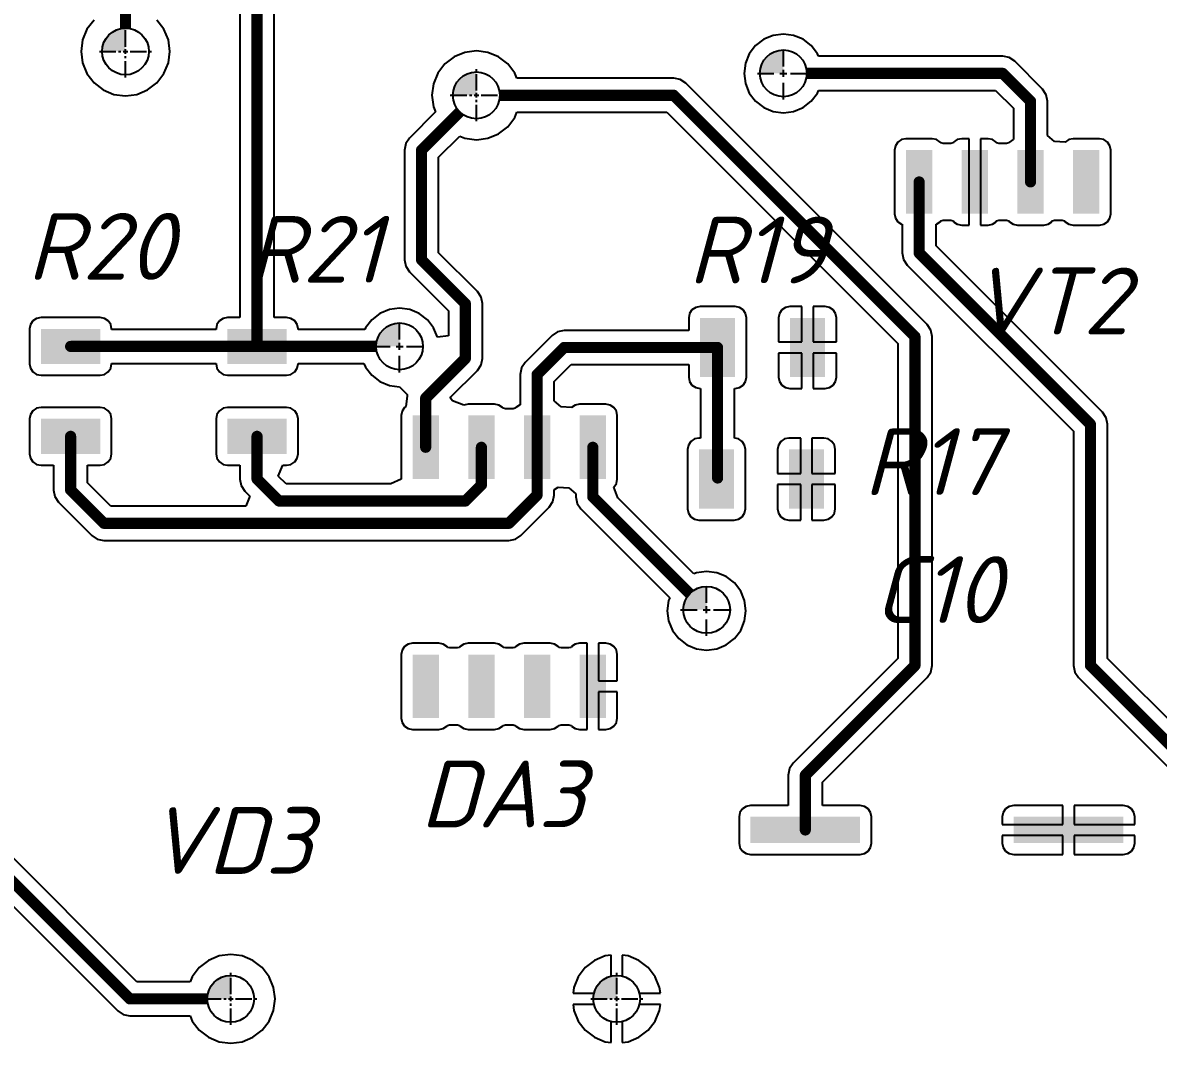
# Model space of a CAD drawing. Header units: millimetres. Extents: x 532 to 1373, y -49 to 545.
# Drawn here: x 692.1 to 743.9, y 269.6 to 316.2 of the extents above; entities that cross this region are included whole.
import ezdxf

# ---------------------------------------------------------------- set-up
doc = ezdxf.new("R2010")
doc.units = ezdxf.units.MM
doc.linetypes.add('CENTER2', pattern=[1.125, 0.75, -0.125, 0.125, -0.125])
doc.styles.add('PDF ISOCPEUR Italic', font='isocpeui.ttf')

# ---------------------------------------------------------------- blocks, each defined once
blk = doc.blocks.new('*U190')
at = {"color": 0, "linetype": 'CENTER2', "transparency": 16777216}
for p, q in [((0, 0.213), (0, 1.187)), ((-1.187, 0), (-0.213, 0)), ((0.213, 0), (1.187, 0)), ((0, -1.187), (0, -0.213))]:
    blk.add_line(p, q, dxfattribs=at)
at = {"color": 0, "linetype": 'Continuous', "transparency": 16777216}
for p, q in [((-0.107, 0), (0.107, 0)), ((0, -0.107), (0, 0.107))]:
    blk.add_line(p, q, dxfattribs=at)
blk = doc.blocks.new('*U159')
at = {"color": 0, "linetype": 'CENTER2', "transparency": 16777216}
for p, q in [((0, 0.213), (0, 1.187)), ((-1.187, 0), (-0.213, 0)), ((0.213, 0), (1.187, 0)), ((0, -1.187), (0, -0.213))]:
    blk.add_line(p, q, dxfattribs=at)
at = {"color": 0, "linetype": 'Continuous', "transparency": 16777216}
for p, q in [((-0.107, 0), (0.107, 0)), ((0, -0.107), (0, 0.107))]:
    blk.add_line(p, q, dxfattribs=at)
blk = doc.blocks.new('*U176')
at = {"color": 0, "linetype": 'CENTER2', "transparency": 16777216}
for p, q in [((0, 0.213), (0, 1.187)), ((-1.187, 0), (-0.213, 0)), ((0.213, 0), (1.187, 0)), ((0, -1.187), (0, -0.213))]:
    blk.add_line(p, q, dxfattribs=at)
at = {"color": 0, "linetype": 'Continuous', "transparency": 16777216}
for p, q in [((-0.107, 0), (0.107, 0)), ((0, -0.107), (0, 0.107))]:
    blk.add_line(p, q, dxfattribs=at)
blk = doc.blocks.new('*U179')
at = {"color": 0, "linetype": 'CENTER2', "transparency": 16777216}
for p, q in [((0, 0.213), (0, 1.187)), ((-1.187, 0), (-0.213, 0)), ((0.213, 0), (1.187, 0)), ((0, -1.187), (0, -0.213))]:
    blk.add_line(p, q, dxfattribs=at)
at = {"color": 0, "linetype": 'Continuous', "transparency": 16777216}
for p, q in [((-0.107, 0), (0.107, 0)), ((0, -0.107), (0, 0.107))]:
    blk.add_line(p, q, dxfattribs=at)
blk = doc.blocks.new('*U152')
at = {"color": 0, "linetype": 'CENTER2', "transparency": 16777216}
for p, q in [((0, 0.32), (0, 1.187)), ((-1.187, 0), (-0.32, 0)), ((0.32, 0), (1.187, 0)), ((0, -1.187), (0, -0.32))]:
    blk.add_line(p, q, dxfattribs=at)
at = {"color": 0, "linetype": 'Continuous', "transparency": 16777216}
for p, q in [((-0.16, 0), (0.16, 0)), ((0, -0.16), (0, 0.16))]:
    blk.add_line(p, q, dxfattribs=at)
blk = doc.blocks.new('*U212')
at = {"color": 0, "linetype": 'CENTER2', "transparency": 16777216}
for p, q in [((0, 0.32), (0, 1.187)), ((-1.187, 0), (-0.32, 0)), ((0.32, 0), (1.187, 0)), ((0, -1.187), (0, -0.32))]:
    blk.add_line(p, q, dxfattribs=at)
at = {"color": 0, "linetype": 'Continuous', "transparency": 16777216}
for p, q in [((-0.16, 0), (0.16, 0)), ((0, -0.16), (0, 0.16))]:
    blk.add_line(p, q, dxfattribs=at)
blk = doc.blocks.new('*U209')
at = {"color": 0, "linetype": 'CENTER2', "transparency": 16777216}
for p, q in [((0, 0.32), (0, 1.187)), ((-1.187, 0), (-0.32, 0)), ((0.32, 0), (1.187, 0)), ((0, -1.187), (0, -0.32))]:
    blk.add_line(p, q, dxfattribs=at)
at = {"color": 0, "linetype": 'Continuous', "transparency": 16777216}
for p, q in [((-0.16, 0), (0.16, 0)), ((0, -0.16), (0, 0.16))]:
    blk.add_line(p, q, dxfattribs=at)

msp = doc.modelspace()

# ---------------------------------------------------------------- hatches: boundary and pattern name
h = msp.add_hatch(color=256)
h.dxf.hatch_style = 1
h.paths.add_polyline_path([(696.804, 315.939, 0.414214), (695.737, 314.873), (696.59, 314.873), (696.804, 314.873), (696.804, 314.979)])
h = msp.add_hatch(color=256)
h.dxf.hatch_style = 1
h.paths.add_polyline_path([(726.804, 314.939, 0.414214), (725.737, 313.873), (726.59, 313.873), (726.804, 313.873), (726.804, 313.979)])
h = msp.add_hatch(color=256)
h.dxf.hatch_style = 1
h.paths.add_polyline_path([(712.804, 313.939, 0.414214), (711.737, 312.873), (712.59, 312.873), (712.804, 312.873), (712.804, 312.979)])
h = msp.add_hatch(color=256)
h.dxf.hatch_style = 1
h.paths.add_polyline_path([(709.304, 302.489, 0.414214), (708.237, 301.423), (709.09, 301.423), (709.304, 301.423), (709.304, 301.529)])
h = msp.add_hatch(color=256)
h.dxf.hatch_style = 1
h.paths.add_polyline_path([(723.304, 290.48, 0.414214), (722.237, 289.413), (723.09, 289.413), (723.304, 289.413), (723.304, 289.52)])
h = msp.add_hatch(color=256)
h.dxf.hatch_style = 1
h.paths.add_polyline_path([(701.604, 272.739, 0.414214), (700.537, 271.673), (701.39, 271.673), (701.604, 271.673), (701.604, 271.779)])
h = msp.add_hatch(color=256)
h.dxf.hatch_style = 1
h.paths.add_polyline_path([(719.204, 272.739, 0.414214), (718.137, 271.673), (718.99, 271.673), (719.204, 271.673), (719.204, 271.779)])

# ---------------------------------------------------------------- linework, layer by layer
for p, q in [((703.581, 302.741), (703.581, 337.873)), ((702.027, 337.551), (702.027, 302.741)), ((695.05, 315.885), (694.847, 315.397)), ((695.372, 316.305), (695.05, 315.885)), ((698.558, 315.885), (698.236, 316.305)), ((698.76, 315.397), (698.558, 315.885)), ((694.847, 315.397), (694.778, 314.873)), ((698.829, 314.873), (698.76, 315.397)), ((725.907, 315.426), (725.536, 315.141)), ((726.34, 315.605), (725.907, 315.426)), ((726.804, 315.666), (726.34, 315.605)), ((727.268, 315.605), (726.804, 315.666)), ((727.7, 315.426), (727.268, 315.605)), ((728.072, 315.141), (727.7, 315.426)), ((694.778, 314.873), (694.847, 314.348)), ((698.76, 314.348), (698.829, 314.873)), ((712.28, 314.829), (711.791, 314.627)), ((712.804, 314.898), (712.28, 314.829)), ((713.328, 314.829), (712.804, 314.898)), ((713.816, 314.627), (713.328, 314.829)), ((725.536, 315.141), (725.251, 314.769)), ((728.357, 314.769), (728.072, 315.141)), ((694.847, 314.348), (695.05, 313.86)), ((698.558, 313.86), (698.76, 314.348)), ((711.372, 314.305), (711.05, 313.885)), ((711.791, 314.627), (711.372, 314.305)), ((714.236, 314.305), (713.816, 314.627)), ((714.558, 313.885), (714.236, 314.305)), ((725.071, 314.337), (725.01, 313.873)), ((725.251, 314.769), (725.071, 314.337)), ((728.406, 314.65), (728.357, 314.769)), ((736.804, 314.65), (728.406, 314.65)), ((737.101, 314.59), (736.804, 314.65)), ((737.353, 314.422), (737.101, 314.59)), ((738.623, 313.152), (737.353, 314.422)), ((695.05, 313.86), (695.372, 313.441)), ((698.236, 313.441), (698.558, 313.86)), ((711.05, 313.885), (710.847, 313.397)), ((714.655, 313.65), (714.558, 313.885)), ((725.01, 313.873), (725.071, 313.409)), ((695.372, 313.441), (695.791, 313.119)), ((697.816, 313.119), (698.236, 313.441)), ((710.847, 313.397), (710.778, 312.873)), ((721.804, 313.65), (714.655, 313.65)), ((722.101, 313.59), (721.804, 313.65)), ((722.353, 313.422), (722.101, 313.59)), ((733.353, 302.422), (722.353, 313.422)), ((725.071, 313.409), (725.251, 312.976)), ((695.791, 313.119), (696.28, 312.916)), ((696.28, 312.916), (696.804, 312.847)), ((696.804, 312.847), (697.328, 312.916)), ((697.328, 312.916), (697.816, 313.119)), ((710.778, 312.873), (710.847, 312.348)), ((725.251, 312.976), (725.536, 312.605)), ((728.072, 312.605), (728.357, 312.976)), ((728.357, 312.976), (728.406, 313.096)), ((728.406, 313.096), (736.482, 313.096)), ((736.482, 313.096), (737.297, 312.281)), ((738.791, 312.9), (738.623, 313.152)), ((738.851, 312.603), (738.791, 312.9)), ((710.847, 312.348), (710.945, 312.113)), ((725.536, 312.605), (725.907, 312.32)), ((725.907, 312.32), (726.34, 312.14)), ((727.268, 312.14), (727.7, 312.32)), ((727.7, 312.32), (728.072, 312.605)), ((737.297, 312.281), (737.297, 310.855)), ((738.851, 311.042), (738.851, 312.603)), ((710.945, 312.113), (709.754, 310.922)), ((714.236, 311.441), (714.558, 311.86)), ((714.558, 311.86), (714.655, 312.096)), ((714.655, 312.096), (721.482, 312.096)), ((721.482, 312.096), (732.027, 301.551)), ((726.34, 312.14), (726.804, 312.079)), ((726.804, 312.079), (727.268, 312.14)), ((713.816, 311.119), (714.236, 311.441)), ((709.754, 310.922), (709.586, 310.67)), ((711.081, 310.051), (712.044, 311.014)), ((712.044, 311.014), (712.28, 310.916)), ((712.28, 310.916), (712.804, 310.847)), ((712.804, 310.847), (713.328, 310.916)), ((713.328, 310.916), (713.816, 311.119)), ((732.027, 310.739), (731.915, 310.571)), ((732.195, 310.851), (732.027, 310.739)), ((732.394, 310.891), (732.195, 310.851)), ((733.594, 310.891), (732.394, 310.891)), ((733.792, 310.851), (733.594, 310.891)), ((733.96, 310.739), (733.792, 310.851)), ((733.986, 310.7), (733.96, 310.739)), ((734.086, 310.672), (733.986, 310.7)), ((734.441, 310.672), (734.086, 310.672)), ((734.541, 310.7), (734.441, 310.672)), ((734.567, 310.739), (734.541, 310.7)), ((734.735, 310.851), (734.567, 310.739)), ((734.934, 310.891), (734.735, 310.851)), ((735.28, 310.891), (734.934, 310.891)), ((735.28, 308.923), (735.28, 310.891)), ((736.134, 310.891), (735.788, 310.891)), ((735.788, 310.891), (735.788, 308.923)), ((736.332, 310.851), (736.134, 310.891)), ((736.5, 310.739), (736.332, 310.851)), ((736.526, 310.7), (736.5, 310.739)), ((736.626, 310.672), (736.526, 310.7)), ((736.981, 310.672), (736.626, 310.672)), ((737.081, 310.7), (736.981, 310.672)), ((737.107, 310.739), (737.081, 310.7)), ((737.275, 310.851), (737.107, 310.739)), ((737.297, 310.855), (737.275, 310.851)), ((739.164, 310.769), (738.851, 311.042)), ((739.647, 310.739), (739.164, 310.769)), ((739.815, 310.851), (739.647, 310.739)), ((740.014, 310.891), (739.815, 310.851)), ((741.214, 310.891), (740.014, 310.891)), ((741.412, 310.851), (741.214, 310.891)), ((741.58, 310.739), (741.412, 310.851)), ((741.692, 310.571), (741.58, 310.739)), ((709.586, 310.67), (709.527, 310.373)), ((709.527, 310.373), (709.527, 305.373)), ((731.915, 310.571), (731.876, 310.373)), ((731.876, 310.373), (731.876, 307.473)), ((741.732, 310.373), (741.692, 310.571)), ((741.732, 307.473), (741.732, 310.373)), ((711.081, 305.695), (711.081, 310.051)), ((735.28, 306.955), (735.28, 308.923)), ((735.788, 308.923), (735.788, 306.955)), ((731.876, 307.473), (731.915, 307.274)), ((731.915, 307.274), (732.027, 307.106)), ((732.027, 307.106), (732.195, 306.994)), ((733.792, 306.994), (733.96, 307.106)), ((733.96, 307.106), (733.986, 307.145)), ((733.986, 307.145), (734.086, 307.173)), ((734.086, 307.173), (734.441, 307.173)), ((734.441, 307.173), (734.541, 307.145)), ((734.541, 307.145), (734.567, 307.106)), ((734.567, 307.106), (734.735, 306.994)), ((736.332, 306.994), (736.5, 307.106)), ((736.5, 307.106), (736.526, 307.145)), ((736.526, 307.145), (736.626, 307.173)), ((736.626, 307.173), (736.981, 307.173)), ((736.981, 307.173), (737.081, 307.145)), ((737.081, 307.145), (737.107, 307.106)), ((737.107, 307.106), (737.275, 306.994)), ((738.872, 306.994), (739.04, 307.106)), ((739.04, 307.106), (739.066, 307.145)), ((739.066, 307.145), (739.166, 307.173)), ((739.166, 307.173), (739.521, 307.173)), ((739.521, 307.173), (739.621, 307.145)), ((739.621, 307.145), (739.647, 307.106)), ((739.647, 307.106), (739.815, 306.994)), ((741.412, 306.994), (741.58, 307.106)), ((741.58, 307.106), (741.692, 307.274)), ((741.692, 307.274), (741.732, 307.473)), ((732.195, 306.994), (732.217, 306.99)), ((732.217, 306.99), (732.217, 305.683)), ((733.771, 306.99), (733.792, 306.994)), ((733.771, 306.005), (733.771, 306.99)), ((734.735, 306.994), (734.934, 306.955)), ((734.934, 306.955), (735.28, 306.955)), ((735.788, 306.955), (736.134, 306.955)), ((736.134, 306.955), (736.332, 306.994)), ((737.275, 306.994), (737.474, 306.955)), ((737.474, 306.955), (738.674, 306.955)), ((738.674, 306.955), (738.872, 306.994)), ((739.815, 306.994), (740.014, 306.955)), ((740.014, 306.955), (741.214, 306.955)), ((741.214, 306.955), (741.412, 306.994)), ((712.853, 303.922), (711.081, 305.695)), ((732.217, 305.683), (732.276, 305.385)), ((741.353, 298.422), (733.771, 306.005)), ((709.527, 305.373), (709.586, 305.075)), ((709.586, 305.075), (709.754, 304.823)), ((732.276, 305.385), (732.444, 305.133)), ((732.444, 305.133), (740.027, 297.551)), ((709.754, 304.823), (711.527, 303.051)), ((713.021, 303.67), (712.853, 303.922)), ((713.081, 303.373), (713.021, 303.67)), ((708.407, 302.926), (708.036, 302.641)), ((708.84, 303.105), (708.407, 302.926)), ((709.304, 303.166), (708.84, 303.105)), ((709.768, 303.105), (709.304, 303.166)), ((710.2, 302.926), (709.768, 303.105)), ((710.572, 302.641), (710.2, 302.926)), ((711.527, 303.051), (711.527, 301.911)), ((713.081, 300.873), (713.081, 303.373)), ((722.525, 302.921), (722.486, 302.723)), ((722.637, 303.089), (722.525, 302.921)), ((722.805, 303.201), (722.637, 303.089)), ((723.004, 303.241), (722.805, 303.201)), ((724.604, 303.241), (723.004, 303.241)), ((724.802, 303.201), (724.604, 303.241)), ((724.97, 303.089), (724.802, 303.201)), ((725.082, 302.921), (724.97, 303.089)), ((725.122, 302.723), (725.082, 302.921)), ((726.625, 302.921), (726.586, 302.723)), ((726.737, 303.089), (726.625, 302.921)), ((726.905, 303.201), (726.737, 303.089)), ((727.104, 303.241), (726.905, 303.201)), ((727.65, 303.241), (727.104, 303.241)), ((727.65, 301.627), (727.65, 303.241)), ((728.704, 303.241), (728.158, 303.241)), ((728.158, 303.241), (728.158, 301.627)), ((728.902, 303.201), (728.704, 303.241)), ((729.07, 303.089), (728.902, 303.201)), ((729.182, 302.921), (729.07, 303.089)), ((729.222, 302.723), (729.182, 302.921)), ((692.475, 302.421), (692.436, 302.223)), ((692.587, 302.589), (692.475, 302.421)), ((692.755, 302.701), (692.587, 302.589)), ((692.954, 302.741), (692.755, 302.701)), ((695.654, 302.741), (692.954, 302.741)), ((695.852, 302.701), (695.654, 302.741)), ((696.02, 302.589), (695.852, 302.701)), ((696.132, 302.421), (696.02, 302.589)), ((696.172, 302.223), (696.132, 302.421)), ((700.975, 302.421), (700.936, 302.223)), ((701.087, 302.589), (700.975, 302.421)), ((701.255, 302.701), (701.087, 302.589)), ((701.454, 302.741), (701.255, 302.701)), ((702.027, 302.741), (701.454, 302.741)), ((704.154, 302.741), (703.581, 302.741)), ((704.352, 302.701), (704.154, 302.741)), ((704.52, 302.589), (704.352, 302.701)), ((704.632, 302.421), (704.52, 302.589)), ((704.672, 302.223), (704.632, 302.421)), ((708.036, 302.641), (707.751, 302.269)), ((710.857, 302.269), (710.572, 302.641)), ((722.486, 302.723), (722.486, 302.15)), ((725.122, 300.023), (725.122, 302.723)), ((726.586, 302.723), (726.586, 301.627)), ((729.222, 301.627), (729.222, 302.723)), ((733.521, 302.17), (733.353, 302.422)), ((692.436, 302.223), (692.436, 300.623)), ((696.172, 302.2), (696.172, 302.223)), ((700.936, 302.2), (696.172, 302.2)), ((700.936, 302.223), (700.936, 302.2)), ((704.672, 302.2), (704.672, 302.223)), ((707.722, 302.2), (704.672, 302.2)), ((707.751, 302.269), (707.722, 302.2)), ((711.036, 301.837), (710.857, 302.269)), ((711.527, 301.911), (711.036, 301.837)), ((716.254, 301.922), (715.024, 300.692)), ((716.506, 302.09), (716.254, 301.922)), ((716.804, 302.15), (716.506, 302.09)), ((722.486, 302.15), (716.804, 302.15)), ((733.581, 301.873), (733.521, 302.17)), ((733.581, 286.873), (733.581, 301.873)), ((726.586, 301.627), (727.65, 301.627)), ((728.158, 301.627), (729.222, 301.627)), ((732.027, 301.551), (732.027, 287.195)), ((713.021, 300.575), (713.081, 300.873)), ((727.65, 301.119), (726.586, 301.119)), ((726.586, 301.119), (726.586, 300.023)), ((727.65, 299.505), (727.65, 301.119)), ((729.222, 301.119), (728.158, 301.119)), ((728.158, 301.119), (728.158, 299.505)), ((729.222, 300.023), (729.222, 301.119)), ((692.436, 300.623), (692.475, 300.424)), ((692.475, 300.424), (692.587, 300.256)), ((696.02, 300.256), (696.132, 300.424)), ((696.132, 300.424), (696.172, 300.623)), ((696.172, 300.623), (696.172, 300.646)), ((696.172, 300.646), (700.936, 300.646)), ((700.936, 300.646), (700.936, 300.623)), ((700.936, 300.623), (700.975, 300.424)), ((700.975, 300.424), (701.087, 300.256)), ((704.52, 300.256), (704.632, 300.424)), ((704.632, 300.424), (704.672, 300.623)), ((704.672, 300.623), (704.672, 300.646)), ((704.672, 300.646), (707.68, 300.646)), ((707.68, 300.646), (707.751, 300.476)), ((707.751, 300.476), (708.036, 300.105)), ((711.646, 299.116), (712.853, 300.323)), ((712.853, 300.323), (713.021, 300.575)), ((714.856, 300.44), (714.797, 300.143)), ((715.024, 300.692), (714.856, 300.44)), ((716.351, 299.821), (717.126, 300.596)), ((717.126, 300.596), (722.486, 300.596)), ((722.486, 300.596), (722.486, 300.023)), ((692.587, 300.256), (692.755, 300.144)), ((692.755, 300.144), (692.954, 300.105)), ((692.954, 300.105), (695.654, 300.105)), ((695.654, 300.105), (695.852, 300.144)), ((695.852, 300.144), (696.02, 300.256)), ((701.087, 300.256), (701.255, 300.144)), ((701.255, 300.144), (701.454, 300.105)), ((701.454, 300.105), (704.154, 300.105)), ((704.154, 300.105), (704.352, 300.144)), ((704.352, 300.144), (704.52, 300.256)), ((708.036, 300.105), (708.407, 299.82)), ((708.407, 299.82), (708.84, 299.64)), ((714.797, 300.143), (714.797, 298.755)), ((716.351, 298.942), (716.351, 299.821)), ((722.486, 300.023), (722.525, 299.824)), ((722.525, 299.824), (722.637, 299.656)), ((724.97, 299.656), (725.082, 299.824)), ((725.082, 299.824), (725.122, 300.023)), ((726.586, 300.023), (726.625, 299.824)), ((726.625, 299.824), (726.737, 299.656)), ((729.07, 299.656), (729.182, 299.824)), ((729.182, 299.824), (729.222, 300.023)), ((708.84, 299.64), (709.304, 299.579)), ((709.304, 299.579), (709.647, 299.223)), ((722.637, 299.656), (722.805, 299.544)), ((722.805, 299.544), (723.004, 299.505)), ((723.004, 299.505), (723.027, 299.505)), ((723.027, 299.505), (723.027, 297.241)), ((724.581, 297.235), (724.581, 299.505)), ((724.581, 299.505), (724.604, 299.505)), ((724.604, 299.505), (724.802, 299.544)), ((724.802, 299.544), (724.97, 299.656)), ((726.737, 299.656), (726.905, 299.544)), ((726.905, 299.544), (727.104, 299.505)), ((727.104, 299.505), (727.65, 299.505)), ((728.158, 299.505), (728.704, 299.505)), ((728.704, 299.505), (728.902, 299.544)), ((728.902, 299.544), (729.07, 299.656)), ((709.655, 299.147), (709.589, 298.68)), ((709.647, 299.223), (709.655, 299.147)), ((711.63, 299.07), (711.631, 299.079)), ((711.704, 298.952), (711.63, 299.07)), ((711.631, 299.079), (711.646, 299.116)), ((711.724, 298.935), (711.704, 298.952)), ((712.235, 298.751), (711.724, 298.935)), ((712.434, 298.791), (712.235, 298.751)), ((713.634, 298.791), (712.434, 298.791)), ((713.832, 298.751), (713.634, 298.791)), ((716.664, 298.669), (716.351, 298.942)), ((717.514, 298.791), (717.315, 298.751)), ((718.714, 298.791), (717.514, 298.791)), ((718.912, 298.751), (718.714, 298.791)), ((692.475, 298.321), (692.436, 298.123)), ((692.587, 298.489), (692.475, 298.321)), ((692.755, 298.601), (692.587, 298.489)), ((692.954, 298.641), (692.755, 298.601)), ((695.654, 298.641), (692.954, 298.641)), ((695.852, 298.601), (695.654, 298.641)), ((696.02, 298.489), (695.852, 298.601)), ((696.132, 298.321), (696.02, 298.489)), ((696.172, 298.123), (696.132, 298.321)), ((700.975, 298.321), (700.936, 298.123)), ((701.087, 298.489), (700.975, 298.321)), ((701.255, 298.601), (701.087, 298.489)), ((701.454, 298.641), (701.255, 298.601)), ((704.154, 298.641), (701.454, 298.641)), ((704.352, 298.601), (704.154, 298.641)), ((704.52, 298.489), (704.352, 298.601)), ((704.632, 298.321), (704.52, 298.489)), ((704.672, 298.123), (704.632, 298.321)), ((709.415, 298.471), (709.376, 298.273)), ((709.376, 298.273), (709.376, 295.373)), ((709.527, 298.639), (709.415, 298.471)), ((709.589, 298.68), (709.527, 298.639)), ((714, 298.639), (713.832, 298.751)), ((714.026, 298.6), (714, 298.639)), ((714.126, 298.572), (714.026, 298.6)), ((714.481, 298.572), (714.126, 298.572)), ((714.581, 298.6), (714.481, 298.572)), ((714.607, 298.639), (714.581, 298.6)), ((714.775, 298.751), (714.607, 298.639)), ((714.797, 298.755), (714.775, 298.751)), ((717.147, 298.639), (716.664, 298.669)), ((717.315, 298.751), (717.147, 298.639)), ((719.08, 298.639), (718.912, 298.751)), ((719.192, 298.471), (719.08, 298.639)), ((719.232, 298.273), (719.192, 298.471)), ((719.232, 295.373), (719.232, 298.273)), ((741.521, 298.17), (741.353, 298.422)), ((692.436, 298.123), (692.436, 296.523)), ((696.172, 296.523), (696.172, 298.123)), ((700.936, 298.123), (700.936, 296.523)), ((704.672, 296.523), (704.672, 298.123)), ((741.581, 297.873), (741.521, 298.17)), ((741.581, 287.195), (741.581, 297.873)), ((722.954, 297.241), (722.755, 297.201)), ((723.027, 297.241), (722.954, 297.241)), ((724.752, 297.201), (724.581, 297.235)), ((727.054, 297.241), (726.855, 297.201)), ((727.6, 297.241), (727.054, 297.241)), ((727.6, 295.627), (727.6, 297.241)), ((728.654, 297.241), (728.108, 297.241)), ((728.108, 297.241), (728.108, 295.627)), ((728.852, 297.201), (728.654, 297.241)), ((740.027, 297.551), (740.027, 286.873)), ((722.475, 296.921), (722.436, 296.723)), ((722.436, 296.723), (722.436, 294.023)), ((722.587, 297.089), (722.475, 296.921)), ((722.755, 297.201), (722.587, 297.089)), ((724.92, 297.089), (724.752, 297.201)), ((725.032, 296.921), (724.92, 297.089)), ((725.072, 296.723), (725.032, 296.921)), ((725.072, 294.023), (725.072, 296.723)), ((726.575, 296.921), (726.536, 296.723)), ((726.536, 296.723), (726.536, 295.627)), ((726.687, 297.089), (726.575, 296.921)), ((726.855, 297.201), (726.687, 297.089)), ((729.02, 297.089), (728.852, 297.201)), ((729.132, 296.921), (729.02, 297.089)), ((729.172, 296.723), (729.132, 296.921)), ((729.172, 295.627), (729.172, 296.723)), ((692.436, 296.523), (692.475, 296.324)), ((692.475, 296.324), (692.587, 296.156)), ((696.02, 296.156), (696.132, 296.324)), ((696.132, 296.324), (696.172, 296.523)), ((700.936, 296.523), (700.975, 296.324)), ((700.975, 296.324), (701.087, 296.156)), ((704.52, 296.156), (704.632, 296.324)), ((704.632, 296.324), (704.672, 296.523)), ((692.587, 296.156), (692.755, 296.044)), ((692.755, 296.044), (692.954, 296.005)), ((692.954, 296.005), (693.527, 296.005)), ((693.527, 296.005), (693.527, 294.873)), ((695.081, 295.195), (695.081, 296.005)), ((695.081, 296.005), (695.654, 296.005)), ((695.654, 296.005), (695.852, 296.044)), ((695.852, 296.044), (696.02, 296.156)), ((701.087, 296.156), (701.255, 296.044)), ((701.255, 296.044), (701.454, 296.005)), ((701.454, 296.005), (702.027, 296.005)), ((702.027, 296.005), (702.027, 295.373)), ((703.77, 295.505), (703.978, 296.005)), ((703.978, 296.005), (704.154, 296.005)), ((704.154, 296.005), (704.352, 296.044)), ((704.352, 296.044), (704.52, 296.156)), ((696.142, 294.134), (695.081, 295.195)), ((702.027, 295.373), (702.086, 295.075)), ((704.126, 295.15), (703.77, 295.505)), ((708.91, 295.15), (704.126, 295.15)), ((709.376, 295.373), (708.91, 295.15)), ((719.08, 295.006), (719.192, 295.174)), ((719.192, 295.174), (719.232, 295.373)), ((726.536, 295.627), (727.6, 295.627)), ((728.108, 295.627), (729.172, 295.627)), ((693.527, 294.873), (693.586, 294.575)), ((702.086, 295.075), (702.254, 294.823)), ((702.254, 294.823), (702.482, 294.596)), ((716.291, 294.345), (716.351, 294.643)), ((716.351, 294.89), (716.372, 294.894)), ((716.351, 294.643), (716.351, 294.89)), ((716.372, 294.894), (716.54, 295.006)), ((716.54, 295.006), (717.023, 294.977)), ((717.023, 294.977), (717.337, 294.704)), ((717.337, 294.704), (717.337, 294.563)), ((719.254, 294.521), (719.08, 295.006)), ((727.6, 295.119), (726.536, 295.119)), ((726.536, 295.119), (726.536, 294.023)), ((727.6, 293.505), (727.6, 295.119)), ((729.172, 295.119), (728.108, 295.119)), ((728.108, 295.119), (728.108, 293.505)), ((729.172, 294.023), (729.172, 295.119)), ((693.586, 294.575), (693.754, 294.323)), ((693.754, 294.323), (695.27, 292.807)), ((702.291, 294.134), (696.142, 294.134)), ((702.482, 294.596), (702.291, 294.134)), ((716.123, 294.093), (716.291, 294.345)), ((717.337, 294.563), (717.396, 294.265)), ((717.396, 294.265), (717.564, 294.013)), ((722.72, 291.055), (719.254, 294.521)), ((714.837, 292.807), (716.123, 294.093)), ((717.564, 294.013), (721.621, 289.957)), ((722.436, 294.023), (722.475, 293.824)), ((722.475, 293.824), (722.587, 293.656)), ((722.587, 293.656), (722.755, 293.544)), ((724.752, 293.544), (724.92, 293.656)), ((724.92, 293.656), (725.032, 293.824)), ((725.032, 293.824), (725.072, 294.023)), ((726.536, 294.023), (726.575, 293.824)), ((726.575, 293.824), (726.687, 293.656)), ((726.687, 293.656), (726.855, 293.544)), ((728.852, 293.544), (729.02, 293.656)), ((729.02, 293.656), (729.132, 293.824)), ((729.132, 293.824), (729.172, 294.023)), ((722.755, 293.544), (722.954, 293.505)), ((722.954, 293.505), (724.554, 293.505)), ((724.554, 293.505), (724.752, 293.544)), ((726.855, 293.544), (727.054, 293.505)), ((727.054, 293.505), (727.6, 293.505)), ((728.108, 293.505), (728.654, 293.505)), ((728.654, 293.505), (728.852, 293.544)), ((695.27, 292.807), (695.522, 292.639)), ((695.522, 292.639), (695.82, 292.58)), ((695.82, 292.58), (714.288, 292.58)), ((714.288, 292.58), (714.585, 292.639)), ((714.585, 292.639), (714.837, 292.807)), ((722.84, 291.105), (722.72, 291.055)), ((723.304, 291.166), (722.84, 291.105)), ((723.768, 291.105), (723.304, 291.166)), ((724.2, 290.926), (723.768, 291.105)), ((724.572, 290.641), (724.2, 290.926)), ((724.857, 290.269), (724.572, 290.641)), ((725.036, 289.837), (724.857, 290.269)), ((721.571, 289.837), (721.51, 289.373)), ((721.621, 289.957), (721.571, 289.837)), ((725.097, 289.373), (725.036, 289.837)), ((721.51, 289.373), (721.571, 288.909)), ((725.036, 288.909), (725.097, 289.373)), ((721.571, 288.909), (721.751, 288.476)), ((721.751, 288.476), (722.036, 288.105)), ((724.572, 288.105), (724.857, 288.476)), ((724.857, 288.476), (725.036, 288.909)), ((709.894, 287.891), (709.695, 287.851)), ((711.094, 287.891), (709.894, 287.891)), ((711.292, 287.851), (711.094, 287.891)), ((712.434, 287.891), (712.235, 287.851)), ((713.634, 287.891), (712.434, 287.891)), ((713.832, 287.851), (713.634, 287.891)), ((714.974, 287.891), (714.775, 287.851)), ((716.174, 287.891), (714.974, 287.891)), ((716.372, 287.851), (716.174, 287.891)), ((717.514, 287.891), (717.315, 287.851)), ((717.86, 287.891), (717.514, 287.891)), ((717.86, 285.923), (717.86, 287.891)), ((718.714, 287.891), (718.368, 287.891)), ((718.368, 287.891), (718.368, 286.177)), ((718.912, 287.851), (718.714, 287.891)), ((722.036, 288.105), (722.407, 287.82)), ((724.2, 287.82), (724.572, 288.105)), ((709.415, 287.571), (709.376, 287.373)), ((709.376, 287.373), (709.376, 284.473)), ((709.527, 287.739), (709.415, 287.571)), ((709.695, 287.851), (709.527, 287.739)), ((711.46, 287.739), (711.292, 287.851)), ((711.486, 287.7), (711.46, 287.739)), ((711.586, 287.672), (711.486, 287.7)), ((711.941, 287.672), (711.586, 287.672)), ((712.041, 287.7), (711.941, 287.672)), ((712.067, 287.739), (712.041, 287.7)), ((712.235, 287.851), (712.067, 287.739)), ((714, 287.739), (713.832, 287.851)), ((714.026, 287.7), (714, 287.739)), ((714.126, 287.672), (714.026, 287.7)), ((714.481, 287.672), (714.126, 287.672)), ((714.581, 287.7), (714.481, 287.672)), ((714.607, 287.739), (714.581, 287.7)), ((714.775, 287.851), (714.607, 287.739)), ((716.54, 287.739), (716.372, 287.851)), ((716.566, 287.7), (716.54, 287.739)), ((716.666, 287.672), (716.566, 287.7)), ((717.021, 287.672), (716.666, 287.672)), ((717.121, 287.7), (717.021, 287.672)), ((717.147, 287.739), (717.121, 287.7)), ((717.315, 287.851), (717.147, 287.739)), ((719.08, 287.739), (718.912, 287.851)), ((719.192, 287.571), (719.08, 287.739)), ((719.232, 287.373), (719.192, 287.571)), ((719.232, 286.177), (719.232, 287.373)), ((722.407, 287.82), (722.84, 287.64)), ((722.84, 287.64), (723.304, 287.579)), ((723.304, 287.579), (723.768, 287.64)), ((723.768, 287.64), (724.2, 287.82)), ((732.027, 287.195), (727.254, 282.422)), ((733.521, 286.575), (733.581, 286.873)), ((740.027, 286.873), (740.086, 286.575)), ((745.436, 283.339), (741.581, 287.195)), ((733.353, 286.323), (733.521, 286.575)), ((740.086, 286.575), (740.254, 286.323)), ((717.86, 283.955), (717.86, 285.923)), ((718.368, 286.177), (719.232, 286.177)), ((728.581, 281.551), (733.353, 286.323)), ((740.254, 286.323), (748.027, 278.551)), ((719.232, 285.669), (718.368, 285.669)), ((718.368, 285.669), (718.368, 283.955)), ((719.232, 284.473), (719.232, 285.669)), ((709.376, 284.473), (709.415, 284.274)), ((709.415, 284.274), (709.527, 284.106)), ((719.08, 284.106), (719.192, 284.274)), ((719.192, 284.274), (719.232, 284.473)), ((709.527, 284.106), (709.695, 283.994)), ((709.695, 283.994), (709.894, 283.955)), ((709.894, 283.955), (711.094, 283.955)), ((711.094, 283.955), (711.292, 283.994)), ((711.292, 283.994), (711.46, 284.106)), ((711.46, 284.106), (711.486, 284.145)), ((711.486, 284.145), (711.586, 284.173)), ((711.586, 284.173), (711.941, 284.173)), ((711.941, 284.173), (712.041, 284.145)), ((712.041, 284.145), (712.067, 284.106)), ((712.067, 284.106), (712.235, 283.994)), ((712.235, 283.994), (712.434, 283.955)), ((712.434, 283.955), (713.634, 283.955)), ((713.634, 283.955), (713.832, 283.994)), ((713.832, 283.994), (714, 284.106)), ((714, 284.106), (714.026, 284.145)), ((714.026, 284.145), (714.126, 284.173)), ((714.126, 284.173), (714.481, 284.173)), ((714.481, 284.173), (714.581, 284.145)), ((714.581, 284.145), (714.607, 284.106)), ((714.607, 284.106), (714.775, 283.994)), ((714.775, 283.994), (714.974, 283.955)), ((714.974, 283.955), (716.174, 283.955)), ((716.174, 283.955), (716.372, 283.994)), ((716.372, 283.994), (716.54, 284.106)), ((716.54, 284.106), (716.566, 284.145)), ((716.566, 284.145), (716.666, 284.173)), ((716.666, 284.173), (717.021, 284.173)), ((717.021, 284.173), (717.121, 284.145)), ((717.121, 284.145), (717.147, 284.106)), ((717.147, 284.106), (717.315, 283.994)), ((717.315, 283.994), (717.514, 283.955)), ((717.514, 283.955), (717.86, 283.955)), ((718.368, 283.955), (718.714, 283.955)), ((718.714, 283.955), (718.912, 283.994)), ((718.912, 283.994), (719.08, 284.106)), ((727.254, 282.422), (727.086, 282.17)), ((727.086, 282.17), (727.027, 281.873)), ((727.027, 281.873), (727.027, 280.491)), ((728.581, 280.491), (728.581, 281.551)), ((697.326, 272.45), (688.831, 280.945)), ((724.825, 280.171), (724.786, 279.973)), ((724.937, 280.339), (724.825, 280.171)), ((725.106, 280.451), (724.937, 280.339)), ((725.304, 280.491), (725.106, 280.451)), ((727.027, 280.491), (725.304, 280.491)), ((730.304, 280.491), (728.581, 280.491)), ((730.502, 280.451), (730.304, 280.491)), ((730.67, 280.339), (730.502, 280.451)), ((730.782, 280.171), (730.67, 280.339)), ((730.822, 279.973), (730.782, 280.171)), ((736.825, 280.171), (736.786, 279.973)), ((736.937, 280.339), (736.825, 280.171)), ((737.105, 280.451), (736.937, 280.339)), ((737.304, 280.491), (737.105, 280.451)), ((739.55, 280.491), (737.304, 280.491)), ((739.55, 279.627), (739.55, 280.491)), ((742.304, 280.491), (740.058, 280.491)), ((740.058, 280.491), (740.058, 279.627)), ((742.502, 280.451), (742.304, 280.491)), ((742.67, 280.339), (742.502, 280.451)), ((742.782, 280.171), (742.67, 280.339)), ((742.822, 279.973), (742.782, 280.171)), ((687.504, 280.073), (696.454, 271.123)), ((724.786, 279.973), (724.786, 278.773)), ((730.822, 278.773), (730.822, 279.973)), ((736.786, 279.973), (736.786, 279.627)), ((736.786, 279.627), (739.55, 279.627)), ((740.058, 279.627), (742.822, 279.627)), ((742.822, 279.627), (742.822, 279.973)), ((739.55, 279.119), (736.786, 279.119)), ((736.786, 279.119), (736.786, 278.773)), ((739.55, 278.255), (739.55, 279.119)), ((742.822, 279.119), (740.058, 279.119)), ((740.058, 279.119), (740.058, 278.255)), ((742.822, 278.773), (742.822, 279.119)), ((724.786, 278.773), (724.825, 278.574)), ((724.825, 278.574), (724.937, 278.406)), ((730.67, 278.406), (730.782, 278.574)), ((730.782, 278.574), (730.822, 278.773)), ((736.786, 278.773), (736.825, 278.574)), ((736.825, 278.574), (736.937, 278.406)), ((742.67, 278.406), (742.782, 278.574)), ((742.782, 278.574), (742.822, 278.773)), ((724.937, 278.406), (725.106, 278.294)), ((725.106, 278.294), (725.304, 278.255)), ((725.304, 278.255), (730.304, 278.255)), ((730.304, 278.255), (730.502, 278.294)), ((730.502, 278.294), (730.67, 278.406)), ((736.937, 278.406), (737.105, 278.294)), ((737.105, 278.294), (737.304, 278.255)), ((737.304, 278.255), (739.55, 278.255)), ((740.058, 278.255), (742.304, 278.255)), ((742.304, 278.255), (742.502, 278.294)), ((742.502, 278.294), (742.67, 278.406)), ((700.591, 273.427), (700.172, 273.105)), ((701.08, 273.629), (700.591, 273.427)), ((701.604, 273.698), (701.08, 273.629)), ((702.128, 273.629), (701.604, 273.698)), ((702.616, 273.427), (702.128, 273.629)), ((703.036, 273.105), (702.616, 273.427)), ((718.191, 273.427), (717.772, 273.105)), ((718.68, 273.629), (718.191, 273.427)), ((718.95, 273.665), (718.68, 273.629)), ((718.95, 272.709), (718.95, 273.665)), ((719.728, 273.629), (719.458, 273.665)), ((719.458, 273.665), (719.458, 272.709)), ((720.216, 273.427), (719.728, 273.629)), ((720.636, 273.105), (720.216, 273.427)), ((700.172, 273.105), (699.85, 272.685)), ((703.358, 272.685), (703.036, 273.105)), ((717.772, 273.105), (717.45, 272.685)), ((720.958, 272.685), (720.636, 273.105)), ((699.752, 272.45), (697.326, 272.45)), ((699.85, 272.685), (699.752, 272.45)), ((703.56, 272.197), (703.358, 272.685)), ((717.45, 272.685), (717.247, 272.197)), ((721.16, 272.197), (720.958, 272.685)), ((703.629, 271.673), (703.56, 272.197)), ((717.247, 272.197), (717.212, 271.927)), ((717.212, 271.927), (718.168, 271.927)), ((720.24, 271.927), (721.196, 271.927)), ((721.196, 271.927), (721.16, 272.197)), ((703.56, 271.148), (703.629, 271.673)), ((718.168, 271.419), (717.212, 271.419)), ((717.212, 271.419), (717.247, 271.148)), ((721.196, 271.419), (720.24, 271.419)), ((721.16, 271.148), (721.196, 271.419)), ((696.454, 271.123), (696.706, 270.955)), ((696.706, 270.955), (697.004, 270.896)), ((697.004, 270.896), (699.752, 270.896)), ((699.752, 270.896), (699.85, 270.66)), ((703.358, 270.66), (703.56, 271.148)), ((717.247, 271.148), (717.45, 270.66)), ((720.958, 270.66), (721.16, 271.148)), ((699.85, 270.66), (700.172, 270.241)), ((703.036, 270.241), (703.358, 270.66)), ((717.45, 270.66), (717.772, 270.241)), ((718.95, 269.681), (718.95, 270.637)), ((719.458, 270.637), (719.458, 269.681)), ((720.636, 270.241), (720.958, 270.66)), ((700.172, 270.241), (700.591, 269.919)), ((700.591, 269.919), (701.08, 269.716)), ((702.128, 269.716), (702.616, 269.919)), ((702.616, 269.919), (703.036, 270.241)), ((717.772, 270.241), (718.191, 269.919)), ((718.191, 269.919), (718.68, 269.716)), ((719.728, 269.716), (720.216, 269.919)), ((720.216, 269.919), (720.636, 270.241)), ((701.08, 269.716), (701.604, 269.647)), ((701.604, 269.647), (702.128, 269.716)), ((718.68, 269.716), (718.95, 269.681)), ((719.458, 269.681), (719.728, 269.716))]:
    msp.add_line(p, q)
at = {"const_width": 0.508}
for points in [[(702.804, 301.423), (702.804, 337.873)], [(696.804, 315.939), (696.804, 321.373)], [(727.87, 313.873), (736.804, 313.873)], [(736.804, 313.873), (738.074, 312.603)], [(713.87, 312.873), (721.804, 312.873)], [(721.804, 312.873), (732.804, 301.873)], [(738.074, 308.923), (738.074, 312.603)], [(710.304, 310.373), (712.049, 312.118)], [(710.304, 305.373), (710.304, 310.373)], [(732.994, 305.683), (732.994, 308.923)], [(710.304, 305.373), (712.304, 303.373)], [(732.994, 305.683), (740.804, 297.873)], [(712.304, 300.873), (712.304, 303.373)], [(732.804, 286.873), (732.804, 301.873)], [(694.304, 301.423), (702.804, 301.423)], [(702.804, 301.423), (708.237, 301.423)], [(702.804, 301.423), (702.804, 301.423)], [(715.574, 300.143), (716.804, 301.373)], [(716.804, 301.373), (723.804, 301.373)], [(723.804, 295.423), (723.804, 301.373)], [(710.494, 299.063), (712.304, 300.873)], [(715.574, 296.823), (715.574, 300.143)], [(710.494, 296.823), (710.494, 299.063)], [(740.804, 286.873), (740.804, 297.873)], [(694.304, 294.873), (694.304, 297.323)], [(702.804, 295.373), (702.804, 297.323)], [(713.034, 295.103), (713.034, 296.823)], [(715.574, 294.643), (715.574, 296.823)], [(718.114, 294.563), (718.114, 296.823)], [(723.754, 295.373), (723.804, 295.423)], [(702.804, 295.373), (703.804, 294.373)], [(712.304, 294.373), (713.034, 295.103)], [(694.304, 294.873), (695.82, 293.357)], [(703.804, 294.373), (712.304, 294.373)], [(714.288, 293.357), (715.574, 294.643)], [(718.114, 294.563), (722.529, 290.147)], [(695.82, 293.357), (714.288, 293.357)], [(727.804, 281.873), (732.804, 286.873)], [(740.804, 286.873), (748.804, 278.873)], [(727.804, 279.373), (727.804, 281.873)], [(688.054, 280.623), (697.004, 271.673)], [(697.004, 271.673), (700.537, 271.673)]]:
    msp.add_lwpolyline(points, dxfattribs=at)
at = {"const_width": 0.254}
for points in [[(736.677, 313.873, 1), (736.931, 313.873, 1)], [(736.677, 313.873, 1), (736.931, 313.873, 1)], [(721.677, 312.873, 1), (721.931, 312.873, 1)], [(721.677, 312.873, 1), (721.931, 312.873, 1)], [(737.947, 312.603, 1), (738.201, 312.603, 1)], [(737.947, 312.603, 1), (738.201, 312.603, 1)], [(710.177, 310.373, 1), (710.431, 310.373, 1)], [(710.177, 310.373, 1), (710.431, 310.373, 1)], [(732.867, 308.923, 1), (733.121, 308.923, 1)], [(737.947, 308.923, 1), (738.201, 308.923, 1)], [(710.177, 305.373, 1), (710.431, 305.373, 1)], [(710.177, 305.373, 1), (710.431, 305.373, 1)], [(732.867, 305.683, 1), (733.121, 305.683, 1)], [(732.867, 305.683, 1), (733.121, 305.683, 1)], [(712.177, 303.373, 1), (712.431, 303.373, 1)], [(712.177, 303.373, 1), (712.431, 303.373, 1)], [(732.677, 301.873, 1), (732.931, 301.873, 1)], [(732.677, 301.873, 1), (732.931, 301.873, 1)], [(694.177, 301.423, 1), (694.431, 301.423, 1)], [(702.677, 301.423, 1), (702.931, 301.423, 1)], [(702.677, 301.423, 1), (702.931, 301.423, 1)], [(702.677, 301.423, 1), (702.931, 301.423, 1)], [(702.677, 301.423, 1), (702.931, 301.423, 1)], [(702.677, 301.423, 1), (702.931, 301.423, 1)], [(716.677, 301.373, 1), (716.931, 301.373, 1)], [(716.677, 301.373, 1), (716.931, 301.373, 1)], [(723.677, 301.373, 1), (723.931, 301.373, 1)], [(723.677, 301.373, 1), (723.931, 301.373, 1)], [(712.177, 300.873, 1), (712.431, 300.873, 1)], [(712.177, 300.873, 1), (712.431, 300.873, 1)], [(715.447, 300.143, 1), (715.701, 300.143, 1)], [(715.447, 300.143, 1), (715.701, 300.143, 1)], [(710.367, 299.063, 1), (710.621, 299.063, 1)], [(710.367, 299.063, 1), (710.621, 299.063, 1)], [(740.677, 297.873, 1), (740.931, 297.873, 1)], [(740.677, 297.873, 1), (740.931, 297.873, 1)], [(694.177, 297.323, 1), (694.431, 297.323, 1)], [(702.677, 297.323, 1), (702.931, 297.323, 1)], [(710.367, 296.823, 1), (710.621, 296.823, 1)], [(712.907, 296.823, 1), (713.161, 296.823, 1)], [(715.447, 296.823, 1), (715.701, 296.823, 1)], [(715.447, 296.823, 1), (715.701, 296.823, 1)], [(717.987, 296.823, 1), (718.241, 296.823, 1)], [(723.677, 295.423, 1), (723.931, 295.423, 1)], [(702.677, 295.373, 1), (702.931, 295.373, 1)], [(702.677, 295.373, 1), (702.931, 295.373, 1)], [(712.907, 295.103, 1), (713.161, 295.103, 1)], [(712.907, 295.103, 1), (713.161, 295.103, 1)], [(694.177, 294.873, 1), (694.431, 294.873, 1)], [(694.177, 294.873, 1), (694.431, 294.873, 1)], [(703.677, 294.373, 1), (703.931, 294.373, 1)], [(703.677, 294.373, 1), (703.931, 294.373, 1)], [(712.177, 294.373, 1), (712.431, 294.373, 1)], [(712.177, 294.373, 1), (712.431, 294.373, 1)], [(715.447, 294.643, 1), (715.701, 294.643, 1)], [(715.447, 294.643, 1), (715.701, 294.643, 1)], [(717.987, 294.563, 1), (718.241, 294.563, 1)], [(717.987, 294.563, 1), (718.241, 294.563, 1)], [(695.693, 293.357, 1), (695.947, 293.357, 1)], [(695.693, 293.357, 1), (695.947, 293.357, 1)], [(714.161, 293.357, 1), (714.415, 293.357, 1)], [(714.161, 293.357, 1), (714.415, 293.357, 1)], [(732.677, 286.873, 1), (732.931, 286.873, 1)], [(732.677, 286.873, 1), (732.931, 286.873, 1)], [(740.677, 286.873, 1), (740.931, 286.873, 1)], [(740.677, 286.873, 1), (740.931, 286.873, 1)], [(727.677, 281.873, 1), (727.931, 281.873, 1)], [(727.677, 281.873, 1), (727.931, 281.873, 1)], [(727.677, 279.373, 1), (727.931, 279.373, 1)], [(696.877, 271.673, 1), (697.131, 271.673, 1)], [(696.877, 271.673, 1), (697.131, 271.673, 1)]]:
    msp.add_lwpolyline(points, format="xyb", close=True, dxfattribs=at)
for centre in [(696.804, 314.873), (726.804, 313.873), (712.804, 312.873), (709.304, 301.423), (723.304, 289.413), (701.604, 271.673), (719.204, 271.673)]:
    msp.add_circle(centre, 1.067)
for points in [[(733.594, 310.373), (732.394, 310.373), (733.594, 307.473), (732.394, 307.473)], [(736.134, 310.373), (734.934, 310.373), (736.134, 307.473), (734.934, 307.473)], [(738.674, 310.373), (737.474, 310.373), (738.674, 307.473), (737.474, 307.473)], [(741.214, 310.373), (740.014, 310.373), (741.214, 307.473), (740.014, 307.473)], [(723.004, 302.723), (723.004, 300.023), (724.604, 302.723), (724.604, 300.023)], [(727.104, 302.723), (727.104, 300.023), (728.704, 302.723), (728.704, 300.023)], [(695.654, 302.223), (692.954, 302.223), (695.654, 300.623), (692.954, 300.623)], [(701.454, 300.623), (704.154, 300.623), (701.454, 302.223), (704.154, 302.223)], [(711.094, 298.273), (709.894, 298.273), (711.094, 295.373), (709.894, 295.373)], [(713.634, 298.273), (712.434, 298.273), (713.634, 295.373), (712.434, 295.373)], [(716.174, 298.273), (714.974, 298.273), (716.174, 295.373), (714.974, 295.373)], [(718.714, 298.273), (717.514, 298.273), (718.714, 295.373), (717.514, 295.373)], [(695.654, 298.123), (692.954, 298.123), (695.654, 296.523), (692.954, 296.523)], [(701.454, 296.523), (704.154, 296.523), (701.454, 298.123), (704.154, 298.123)], [(722.954, 296.723), (722.954, 294.023), (724.554, 296.723), (724.554, 294.023)], [(727.054, 296.723), (727.054, 294.023), (728.654, 296.723), (728.654, 294.023)], [(711.094, 287.373), (709.894, 287.373), (711.094, 284.473), (709.894, 284.473)], [(713.634, 287.373), (712.434, 287.373), (713.634, 284.473), (712.434, 284.473)], [(716.174, 287.373), (714.974, 287.373), (716.174, 284.473), (714.974, 284.473)], [(718.714, 287.373), (717.514, 287.373), (718.714, 284.473), (717.514, 284.473)], [(725.304, 278.773), (730.304, 278.773), (725.304, 279.973), (730.304, 279.973)], [(737.304, 278.773), (742.304, 278.773), (737.304, 279.973), (742.304, 279.973)]]:
    msp.add_solid(points)

# ---------------------------------------------------------------- block references
at = {"linetype": 'CENTER2'}
for name, p in [('*U159', (696.804, 314.873)), ('*U152', (726.804, 313.873)), ('*U190', (712.804, 312.873)), ('*U212', (709.304, 301.423)), ('*U209', (723.304, 289.413)), ('*U176', (701.604, 271.673)), ('*U179', (719.204, 271.673))]:
    msp.add_blockref(name, p, dxfattribs=at)

# ---------------------------------------------------------------- texts
at = {"style": 'PDF ISOCPEUR Italic'}
for s, p in [('R20', (692.312, 304.461)), ('R21', (702.356, 304.326)), ('R19', (722.454, 304.298)), ('VT2', (735.322, 301.969)), ('R17', (730.46, 294.644)), ('C10', (730.932, 288.807)), ('DA3', (710.239, 279.493)), ('VD3', (697.804, 277.373))]:
    msp.add_text(s, height=3.048, dxfattribs=at).set_placement(p)

doc.saveas('drawing.dxf')
